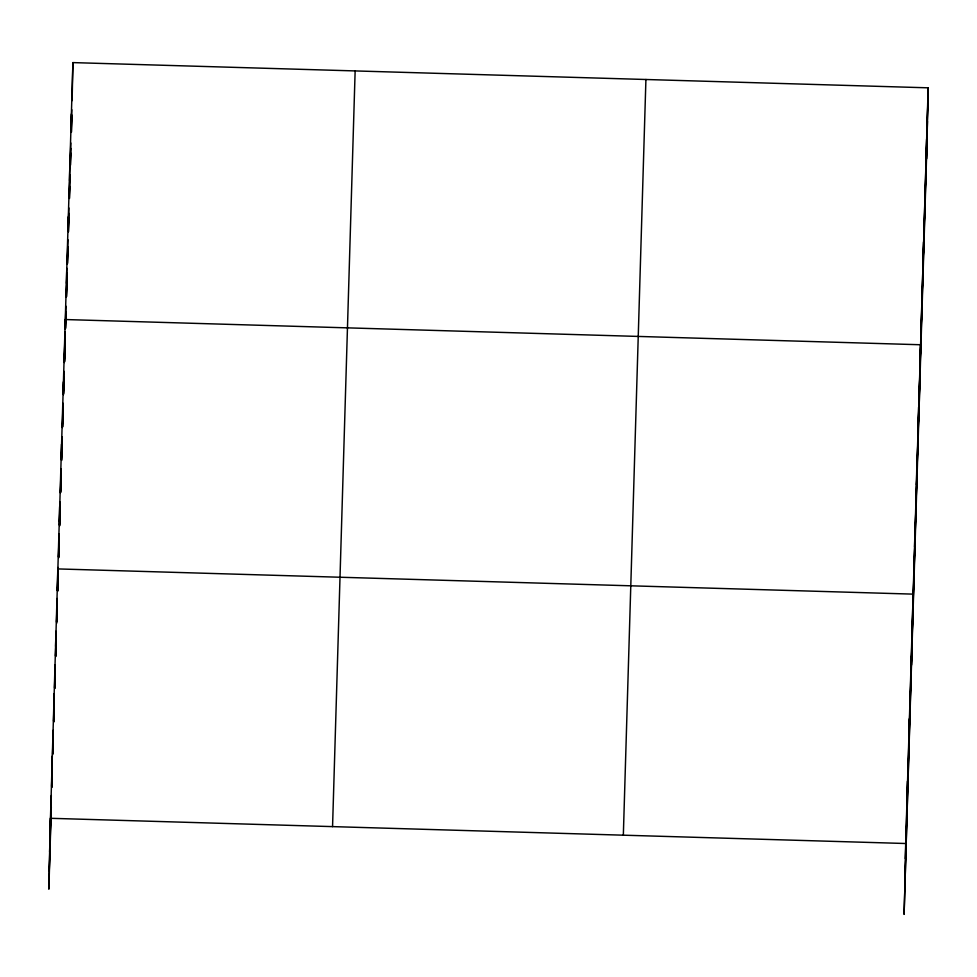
<?xml version="1.0" encoding="UTF-8"?>
<svg xmlns="http://www.w3.org/2000/svg" width="977" height="977" viewBox="0 0 977 977"><rect width="100%" height="100%" fill="white"/><g stroke="black" fill="none" stroke-linecap="round" stroke-linejoin="round"><path stroke-width="1.47" d="M51.879 771.061L52.196 755.954M53.747 708.716L54.065 693.609M55.604 646.371L55.921 631.264M57.167 598.486L56.69 621.396L57.142 606.192M57.338 590.596L57.79 568.919L913.019 594.126L911.541 665.019M59.328 521.681L59.646 506.575M61.197 459.337L61.514 444.23M63.126 393.963L63.371 381.885M63.749 390.421L64.006 378.587M64.335 362.54L64.983 331.618M65.044 328.602L65.239 319.54L920.468 344.747L918.991 415.64M66.46 283.257L66.778 268.15M68.024 230.364L68.305 216.76M69.526 180.489L69.843 165.369M71.065 129.098L71.382 113.991M71.455 132.176L71.809 115.078L71.321 131.712M72.127 100.179L72.909 62.601L928.15 87.82L926.66 158.701M928.15 87.82L904.091 914.399L927.051 140.297M907.12 796.279L907.438 781.16M908.976 733.935L909.294 718.816M910.845 671.59L911.162 656.471M914.57 546.9L914.887 531.781M916.426 484.555L916.744 469.436M918.295 422.211L918.612 407.091M921.69 308.476L922.007 293.369M923.228 257.085L923.546 241.978M924.767 205.695L925.085 190.588M926.294 154.317L926.611 139.198M50.022 833.405L72.909 62.601M49.632 851.81L51.317 795.547M51.586 786.424L52.269 763.611M52.538 754.488L53.271 730.161M53.54 721.038L54.223 698.225M54.541 687.588L55.225 664.775M55.494 655.652L56.177 632.84M56.495 622.202L57.179 599.389M57.448 590.267L58.132 567.454M58.449 556.817L59.133 534.004M59.402 524.881L60.086 502.068M60.354 492.945L61.087 468.618M61.356 459.495L62.039 436.682M62.308 427.56L63.041 403.232M63.31 394.11L63.993 371.297M64.262 362.174L64.983 337.944M65.251 328.87L65.935 306.204M66.204 297.13L66.924 272.949M67.193 263.875L67.926 239.695M68.195 230.633L68.866 207.954M69.184 197.378L69.868 174.712M70.136 165.638L70.808 142.972M71.126 132.396L71.809 109.717M72.078 100.655L72.213 96.112M49.241 870.776L51.28 802.349M51.732 787.144L52.282 768.899M52.734 753.694L53.234 736.963M53.686 721.759L54.236 703.513M54.688 688.309L55.188 671.578M55.64 656.373L56.19 638.128M57.594 590.987L58.144 572.742M58.596 557.537L59.096 540.806M59.548 525.602L60.098 507.356M60.55 492.152L61.05 475.42M61.502 460.216L62.052 441.97M62.504 426.754L63.004 410.035M63.456 394.83L64.006 376.585M64.458 361.441L64.946 344.808M65.447 328.187L65.947 311.565M66.399 296.446L66.937 278.311M67.389 263.204L67.889 246.57M68.341 231.464L68.878 213.328M69.33 198.209L69.868 180.073M70.32 164.954L70.82 148.333M51.305 807.075L48.85 889.18L50.34 818.299L905.569 843.505M51.891 787.303L52.257 775.14M52.892 753.853L53.259 741.69M53.845 721.918L54.211 709.754M54.846 688.467L55.213 676.304M55.799 656.532L56.165 644.368M56.8 623.082L57.167 610.918M57.753 591.146L58.119 578.982M58.754 557.696L59.121 545.532M59.707 525.76L60.024 515.111M60.708 492.31L61.075 480.147M61.661 460.375L62.027 448.211M62.662 426.925L63.029 414.761M63.664 393.462L63.981 382.874M64.604 361.71L64.971 349.619M65.606 328.455L65.96 316.365M66.546 296.715L66.912 284.625M67.547 263.472L67.901 251.382M68.488 231.732L68.903 218.127M69.489 198.478L69.843 186.387M70.478 165.235L70.845 153.133M332.559 826.615L355.139 70.918M623.338 835.188L645.919 79.491M905.252 858.624L927.832 102.927M904.873 877.028L927.454 121.331"/></g></svg>
